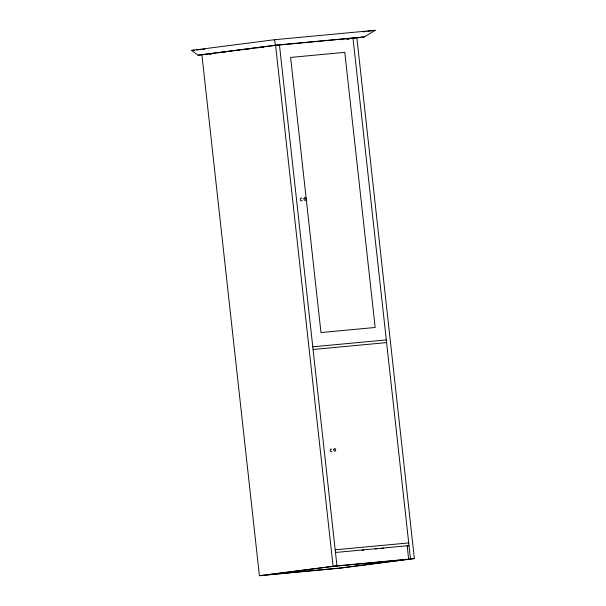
<?xml version="1.0" encoding="UTF-8"?>
<svg xmlns="http://www.w3.org/2000/svg" width="606" height="606" viewBox="0 0 606 606"><rect width="100%" height="100%" fill="white"/><g stroke="black" fill="none" stroke-linecap="round" stroke-linejoin="round"><path stroke-width="0.91" d="M356.949 37.86L364.411 36.898L375.152 30.3L274.533 39.716L191.64 50.396L198.033 55.199L275.586 45.336L356.851 37.731L414.36 558.596L340.678 568.095L259.413 575.7L201.904 54.835M363.039 31.86L365.835 31.504M367.698 31.262L375.152 30.3M198.033 55.199L275.397 45.223L364.411 36.898M210.396 53.881L212.259 53.639M218.796 52.798L220.66 52.555M223.462 52.192L225.326 51.957M229.06 51.472L230.924 51.23M237.461 50.389L239.325 50.146M243.059 49.669L244.922 49.427M247.725 49.063L249.589 48.828M257.058 47.866L258.921 47.624M261.724 47.26L263.587 47.018M266.39 46.662L268.253 46.42M275.722 45.458L277.586 45.215M340.852 39.663L342.716 39.42M347.382 38.822L349.253 38.579M346.594 39.057L349.389 38.693M347.632 39.064L349.495 38.822M353.222 38.337L355.086 38.102M259.413 575.7L336.959 565.837L279.457 44.973M336.959 565.837L335.118 566.08L414.36 558.596M191.64 50.396L194.465 50.139M196.344 49.957L200.109 49.609M201.987 49.434L204.805 49.169M209.547 54.123L211.433 53.942M312.779 346.806L386.31 339.928M313.075 349.48L386.605 342.602M335.194 549.809L408.717 542.931M335.482 552.483L409.012 545.605L407.171 545.839L408.649 559.194M362.009 550.195L363.895 550.021M375.205 548.96L377.091 548.786M381.803 548.347L383.689 548.172M274.533 39.716L275.397 45.223M352.987 38.095L410.489 558.959M275.586 45.336L333.088 566.201M331.846 451.19A1.288 0.932 82.7 0 1 330.535 451.311A1.288 0.932 82.7 0 1 330.338 449.5A1.288 0.932 82.7 0 1 331.649 449.379M302.174 200.389A1.432 1.03 82.7 0 1 300.72 200.525A1.432 1.03 82.7 0 1 300.5 198.518A1.432 1.03 82.7 0 1 301.955 198.382M331.437 566.549L266.966 574.867L340.496 567.981L404.959 559.671L331.437 566.549M344.784 52.358L290.607 57.426L320.975 332.55L375.159 327.482L344.784 52.358M333.898 449.304A1.288 0.932 82.7 0 0 334.913 451.152A1.288 0.932 82.7 0 0 335.504 449.152A1.288 0.932 82.7 0 0 333.898 449.304M304.053 198.351A1.432 1.03 82.7 0 0 305.174 200.397A1.432 1.03 82.7 0 0 305.833 198.185A1.432 1.03 82.7 0 0 304.053 198.351"/></g></svg>
